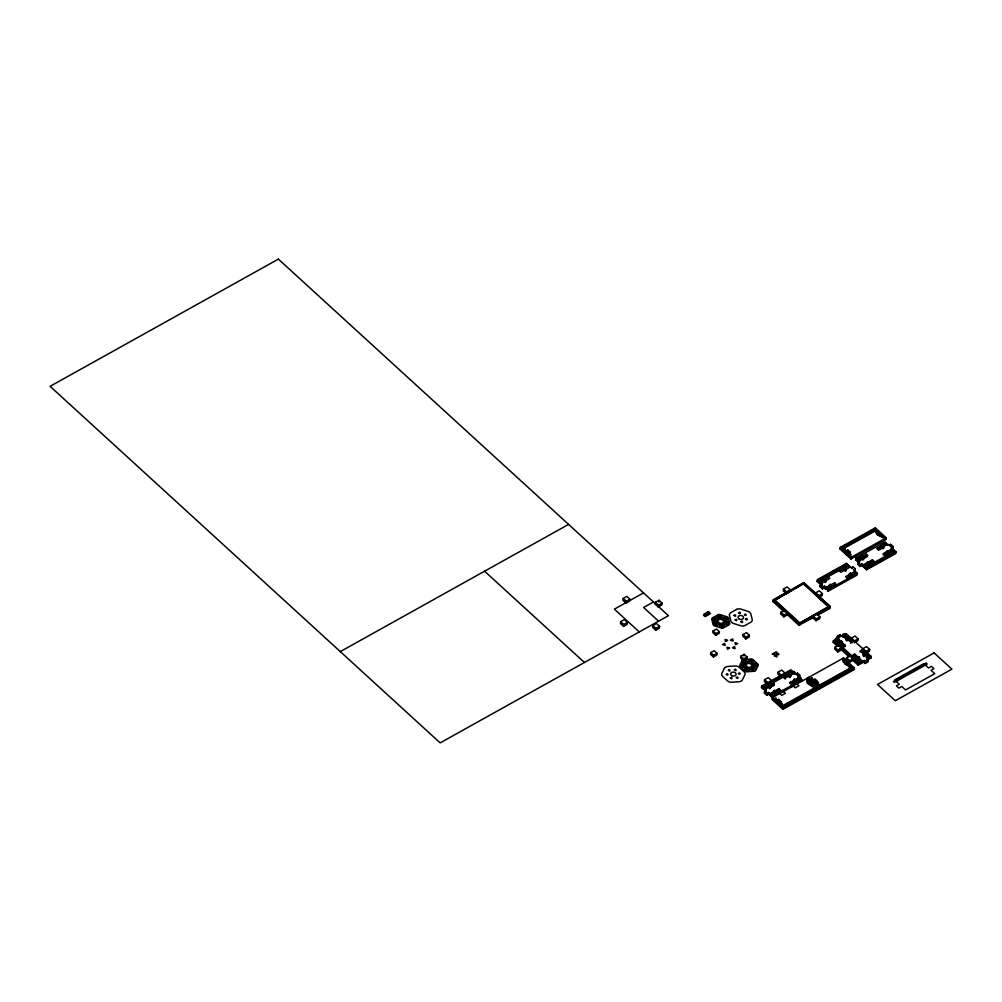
<?xml version="1.0" encoding="UTF-8"?>
<svg xmlns="http://www.w3.org/2000/svg" width="1002" height="1002" viewBox="0 0 1002 1002"><rect width="100%" height="100%" fill="white"/><g stroke="black" fill="none" stroke-linecap="round" stroke-linejoin="round"><path stroke-width="1.5" d="M844.699 662.322C842.695 663.562 847.191 660.343 845.212 664.025M848.143 665.09L846.991 665.428L844.235 662.898M866.279 660.869C867.143 662.773 867.945 659.241 868.246 660.168L868.008 661.946L865.265 663.474L865.49 661.808L868.233 660.28M623.194 598.457L622.943 600.286L626.075 603.129L629.719 601.1L629.97 599.271L626.839 596.415L623.194 598.457L626.313 601.313L626.075 603.129M620.664 621.678L620.426 623.495L623.545 626.35L627.189 624.309L627.44 622.492L624.321 619.637L620.664 621.678L623.783 624.522L623.545 626.35M655.358 602.34L655.12 604.156L658.239 607.012L661.896 604.983L662.134 603.154L659.015 600.298L655.358 602.34L658.489 605.195L658.239 607.012M652.841 625.561L652.59 627.377L655.709 630.233L659.366 628.191L659.604 626.375L656.485 623.52L652.841 625.561L655.959 628.404L655.709 630.233M658.777 602.127L659.015 600.298M713.086 630.934L712.86 632.638L715.766 635.293L719.173 633.389L719.411 631.698L716.493 629.031L713.086 630.934L715.992 633.59L715.766 635.293M710.731 652.603L710.493 654.306L713.411 656.961L716.818 655.058L717.044 653.367L714.138 650.699L710.731 652.603L713.637 655.258L713.411 656.961M743.108 634.554L742.883 636.257L745.789 638.913L749.208 637.021L749.433 635.318L746.515 632.65L743.108 634.554L746.027 637.209L745.789 638.913M740.754 656.222L740.528 657.926L743.434 660.581L746.841 658.69L747.066 656.986L744.16 654.319L740.754 656.222L743.659 658.878L743.434 660.581M743.935 656.022L744.16 654.319M795.55 674.033L796.866 673.707L795.651 674.108L790.879 669.762L761.658 686.044L761.432 687.698L761.983 688.199L762.084 687.372L791.304 671.089L792.319 672.016L792.219 672.843L784.24 677.289M784.265 611.884L773.131 601.714L773.356 599.897L803.617 583.114L830.157 606.435L803.842 582.538L773.356 599.897M774.508 600.411L803.804 583.552L828.692 606.949L799.471 623.231L774.508 600.411L803.804 583.552M761.658 686.044L766.33 690.328L766.117 691.981L763.098 688.299L792.319 672.016M771.352 680.483L768.233 677.628L764.589 679.669L764.338 681.485L766.417 683.389M763.9 688.098L763.762 689.176L768.334 686.458L768.534 684.967L767.457 686.946M765.177 689.263L765.04 690.34L763.173 688.499L773.03 683.013L774.308 684.178L774.17 685.255L769.912 687.522M764.376 692.946L764.977 692.607C764.701 690.365 768.446 690.879 764.601 691.292L764.363 693.071L766.705 695.213L766.931 693.547L764.589 691.405M768.033 685.794L769.16 688.048L769.311 686.971M767.432 694.849L767.607 693.133L766.881 695.225L768.609 694.261L783.126 707.713L782.9 709.366L771.978 699.383L772.58 696.027L801.8 679.744L798.055 676.325M768.91 685.305L768.759 686.383L772.893 684.09L773.03 683.013M768.609 694.261L768.734 692.532L772.58 696.027M769.486 688.8L770.563 686.821L770.363 688.311L768.334 686.458M770.187 686.483L770.037 687.56L767.419 685.243L768.296 684.754L770.788 687.034M790.014 591.618L790.265 589.79L787.146 586.947L783.489 588.976L783.238 590.804L786.37 593.647L788.799 592.295M769.987 693.66L769.837 694.737L773.97 692.432L774.108 691.355M780.959 612.197L780.721 614.013L783.84 616.869L787.484 614.84L787.735 613.011L784.616 610.155L780.959 612.197L784.078 615.04L783.84 616.869M771.264 694.824L771.127 695.902L769.26 694.06L779.118 688.574L780.257 690.816L779.118 688.574M786.37 593.647L786.608 591.831L790.265 589.79M774.984 690.866L774.847 691.944L778.967 689.652M775.398 692.532L775.247 693.609L773.97 692.432M784.867 672.956L781.748 670.1L778.091 672.142L777.853 673.958L779.932 675.862M775.573 694.361L776.638 692.382L776.45 693.872M775.999 693.083L776.876 692.595L774.383 690.315L773.506 690.804L776.124 693.121L776.274 692.044M781.41 701.838L778.516 699.333L777.051 700.536C775.41 703.617 778.291 703.83 778.579 701.939C776.6 703.604 779.907 706.397 779.543 702.815C782.412 700.987 781.973 704.631 780.057 704.13M777.74 700.147L777.965 701.45M778.379 694.323L778.629 692.507L782.274 690.466L785.405 693.321L781.748 695.35L778.629 692.507M780.32 702.703L778.654 701.175L778.867 699.521M780.044 703.88L780.282 702.477M785.13 679.156L785.267 678.066L795.137 672.58L793.847 671.403L783.99 676.901L783.852 677.978L788.424 675.26L788.624 673.77L787.547 675.749M782.036 692.294L782.274 690.466M782.7 707.312L783.677 707.399L782.85 705.571L815.352 687.46L816.254 689.213L815.352 687.46M783.752 707.324L783.865 706.498L816.367 688.387M788.123 674.596L789.25 676.851L789.401 675.774M789 674.108L788.85 675.198L792.983 672.893L793.121 671.816M789.576 677.602L790.653 675.624L790.453 677.114L788.424 675.26M790.277 675.285L790.127 676.363L787.509 674.045L788.386 673.557L790.879 675.836L790.002 676.325M791.204 671.916L791.304 671.089M791.204 684.717L791.355 683.64L801.212 678.141L799.934 676.964L790.077 682.462L789.927 683.539L794.06 681.247L794.198 680.17M803.166 584.291L803.316 583.214M813.348 617.645L798.932 625.235L798.87 624.021L773.231 599.998L799.433 623.657L830.019 606.861L798.957 624.096M804.33 583.339L804.092 584.341M799.471 623.231L828.767 606.373M799.734 625.223L799.884 624.146M791.893 686.796L792.131 684.967L795.788 682.938L798.907 685.794L795.262 687.823L792.131 684.967M794.398 672.981L794.26 674.058L792.983 672.893M795.074 679.682L794.937 680.759L799.057 678.454L799.208 677.377M792.244 684.141L795.337 682.412L795.475 681.335M796.49 674.86L797.291 673.068M795.651 683.164L796.728 681.185L796.527 682.675M796.089 681.886L796.966 681.398L794.473 679.118L793.597 679.606L796.214 681.924L796.352 680.846M797.454 673.093L799.796 675.235L798.957 677.352L799.784 675.348M800.485 678.542L800.347 679.619L799.057 678.454M801.8 679.744L801.575 681.398L797.83 677.978M815.415 594.687L815.653 592.858L819.31 590.817L822.429 593.672L822.191 595.501L818.534 597.53L818.784 595.714L822.429 593.672M817.031 581.323L817.256 579.67L846.477 563.387L847.016 563.888L846.903 564.715L817.031 581.323L819.273 583.377L819.423 582.3L823.544 579.995L824.821 581.173L820.701 583.465L821.79 585.694M847.016 563.888L817.795 580.171L817.682 580.997L818.697 581.924L847.917 565.642L848.03 564.815L851.312 567.771L852.326 567.069L852.076 568.585L853.053 566.719L855.395 568.86L855.157 570.639L854.28 570.802M818.697 581.924L818.809 581.097L848.03 564.815M820.187 585.03L822.529 587.172L822.304 588.838L819.962 586.696L820.2 584.918L821.978 583.991L821.715 585.606M808.238 679.181L808.451 677.527L843.521 657.988L854.443 667.971L854.218 669.624L819.16 689.163L807.274 678.191L772.204 697.73M816.254 618.923L813.136 616.08L812.885 617.896L816.004 620.752L816.254 618.923L819.899 616.894L816.78 614.038M819.974 586.571L820.851 584.617M808.201 684.053L809.002 684.266L809.228 682.6L810.605 682.162L810.668 684.767L812.121 685.293M823.03 580.734L824.107 578.755L826.136 580.609L825.936 582.099M809.002 684.266L809.917 682.224M823.907 580.246L824.107 578.755M823.08 588.512C821.815 584.041 827.376 586.621 828.178 589.652L827.953 591.305L826.788 589.038L830.908 586.734L829.631 585.569L825.51 587.861L825.36 588.938L823.544 587.66L822.467 588.85L823.293 586.859M819.899 616.894L819.661 618.71L816.004 620.752M811.232 685.28L810.881 683.101M824.208 587.886L824.433 586.233M825.059 582.588L825.26 581.097L829.831 578.379L828.554 577.215L824.421 579.507L825.698 580.684M811.582 685.919L812.672 684.09L811.495 683.589M812.196 686.157L812.409 684.504M813.073 681.999L813.987 679.945L813.774 681.611C810.806 683.176 815.691 683.502 814.826 681.736C812.847 683.339 816.154 686.245 815.791 682.612C820.738 683.326 813.837 677.014 813.95 679.907M816.567 682.5L814.902 680.972L815.127 679.318M829.117 586.295L830.195 584.316L832.224 586.17L831.146 588.149L832.224 586.17M816.53 682.274C815.014 685.506 819.26 683.802 817.619 681.598M829.994 585.807L830.195 584.316M852.614 668.184L820.112 686.295L819.999 687.121L818.985 686.195L819.097 685.368L851.6 667.257L852.502 669.01L851.6 667.257M817.432 615.366L829.694 608.54L829.919 606.724M819.16 689.163L819.373 687.51L854.443 667.971M840.039 549.033L840.265 547.368L875.335 527.829L886.256 537.811L886.031 539.477L850.961 559.016L840.039 549.033L875.109 529.494L875.335 527.829M842.093 547.155L842.995 548.921L875.497 530.797L875.61 529.97L874.596 529.043L842.093 547.155L842.995 548.921M837.71 646.478L833.176 642.332L833.401 640.666L838.874 637.61M843.12 569.537L844.198 567.558L846.227 569.412L846.026 570.902M833.176 642.332L835.117 640.478L860.079 663.299L859.966 664.126L863.937 661.996L865.102 663.449L865.064 660.907L864.588 662.973M845.826 552.703L846.74 550.649L846.515 552.315C843.433 554.269 848.832 553.805 847.567 552.44L847.103 554.62L848.318 554.983M843.997 569.048L844.198 567.558M834.917 647.242L834.679 649.071L837.797 651.926L841.442 649.885L841.693 648.069L838.574 645.213L834.917 647.242L838.035 650.098L837.797 651.926M847.867 550.023L850.36 552.302L850.147 553.968L847.642 551.676L847.867 550.023L846.69 550.612M837.647 641.894L835.881 640.278L836.031 639.201M845.149 571.39L845.35 569.9L849.921 567.182L848.644 566.017L844.511 568.322L845.788 569.487M846.252 565.04L846.477 563.387M837.171 637.923L837.409 636.145L840.152 634.617M835.881 640.278L837.522 638.374M849.095 553.968L850.36 552.302M848.494 567.094L848.644 566.017M838.912 644.161L839.112 642.67L839.663 644.85L842.043 643.522L841.492 641.343L841.292 642.846L845.187 646.578L845.325 645.501L836.895 637.798L835.405 638.637L843.834 646.34L843.684 647.417M839.551 642.432L839.413 643.509L842.507 641.881L841.768 641.192L838.837 642.821L839.588 643.509M850.961 559.016L851.186 557.35L886.256 537.811M849.208 575.11L850.285 573.119L852.301 574.973L851.237 576.964L852.301 574.973M841.918 645.802L840.164 644.186L840.302 643.109M841.054 641.593L840.903 642.67L837.384 639.451M850.084 574.609L850.285 573.119M841.805 642.282L840.164 644.186M845.65 638.725L843.008 636.308L843.145 635.23M843.008 636.308L844.648 634.404M858.463 562.372L855.658 559.805L855.883 558.139L885.104 541.857L886.269 544.136L882.136 546.441L883.413 547.606L883.564 546.528L887.684 544.224L889.425 545.514L890.578 544.311L890.352 545.977M854.556 570.977L855.382 568.973M846.039 640.19L846.239 638.7L846.79 640.879L849.157 639.552L848.606 637.385L848.418 638.875L852.301 642.608L852.452 641.531L844.022 633.828L842.532 634.667L850.948 642.37L850.811 643.447M862.772 560.043L862.597 558.214L862.446 559.291L858.326 561.583L857.048 560.419L857.186 559.341L860.943 556.699L860.743 558.189L861.62 557.701L861.82 556.21L863.323 558.803L866.429 557.074M846.677 638.462L846.527 639.539L849.633 637.911L848.882 637.222L845.964 638.85L846.715 639.539M847.429 639.138L847.279 640.215L848.919 638.312M857.875 562.648L860.217 564.79L859.992 566.456L857.649 564.314L857.887 562.535L859.791 562.022L858.463 560.506L862.597 558.214M848.168 637.623L848.03 638.7L844.498 635.481M858.326 561.583L858.463 560.506M857.662 564.189L858.489 562.197M854.781 569.311L853.491 569.712L857.399 573.369L857.173 575.023L827.953 591.305M846.465 657.8L846.214 659.617L849.333 662.472L852.99 660.443L853.228 658.615L850.109 655.759L846.465 657.8L849.583 660.656L849.333 662.472M845.25 664.063L846.164 662.021L847.128 662.072L847.817 665.829M847.529 665.052L847.141 662.898M857.048 560.419L861.169 558.114L861.319 557.037M860.943 564.439L860.167 566.468L861.382 563.625L864.413 567.145L866.479 566.005M847.705 663.412C849.608 662.209 848.894 667.395 848.306 665.065M890.527 545.99L890.753 544.337L893.083 546.478L892.857 548.257L888.361 550.925L888.223 552.002L889.5 553.167L889.651 552.089L893.771 549.785L896.026 551.839L895.801 553.505L866.58 569.787L866.029 569.286L895.249 553.004L895.362 552.177L894.348 551.25L865.127 567.533L865.014 568.359L861.895 565.504L862.121 563.85M863.323 558.803L863.473 557.726L867.594 555.421L866.317 554.256L862.196 556.548M863.649 559.554L863.473 557.726M854.481 640.942L854.23 642.77L857.887 640.729L858.125 638.9L855.007 636.057L851.349 638.086L854.481 640.942L858.125 638.9M864.413 567.145L864.551 566.067L868.684 563.775L868.859 565.604M862.046 557.626L866.179 555.333L866.317 554.256M853.19 654.895L853.04 655.972L854.693 654.056L863.11 661.758L861.62 662.598L853.19 654.895L854.693 654.056M867.594 555.421L867.456 556.498L866.179 555.333M866.029 569.286L866.141 568.46L896.026 551.839M866.83 563.75L867.907 561.771L869.41 564.364L873.544 562.059L873.681 560.982L872.404 559.817L868.283 562.109M867.031 562.26L868.534 564.852L868.684 563.775M866.58 569.787L866.805 568.121L864.551 566.067M867.907 561.771L867.707 563.262L863.135 565.98M856.71 658.114L856.572 659.191L858.213 657.287M869.41 564.364L869.561 563.287L873.681 560.982M856.823 660.531L856.284 658.364L856.084 659.855L858.451 658.527L858.651 657.036L859.202 659.216M869.736 565.115L869.561 563.287M874.596 529.043L875.497 530.797M857.462 658.802L857.324 659.88L858.964 657.963M852.464 659.955L858.138 665.153L858.363 663.487L864.839 660.518L863.974 660.381L863.624 662.097M860.317 650.924L860.167 652.001L861.808 650.085L870.237 657.788L868.734 658.627L860.317 650.924L861.808 650.085M868.133 563.187L872.266 560.895L872.404 559.817M858.138 665.153L860.079 663.299M860.994 662.021L860.843 663.099L862.484 661.195M877.126 534.567L878.002 534.767L878.215 533.114L879.681 532.676L879.656 535.268L881.272 535.907M878.002 534.767L878.917 532.726M881.409 545.84L877.276 548.144L877.138 549.221L881.259 546.929L881.034 545.501L880.833 546.992L881.91 545.013L882.136 546.441M863.837 654.143L863.699 655.22L865.34 653.317M863.949 656.573L863.398 654.394L863.198 655.884L865.578 654.557L866.016 651.488L869.673 649.459L866.555 646.603L862.897 648.645L866.016 651.488M880.219 535.782L879.931 533.578M864.588 654.832L864.438 655.909L866.091 653.993M878.416 550.399L878.554 549.309L882.687 547.017L882.537 548.094L879.443 549.822M880.57 536.533L881.672 534.592L880.445 534.116M881.184 536.659L881.409 535.005M866.329 655.245L865.778 653.066M866.204 657.525L867.97 659.128L868.108 658.051M882.862 548.846L883.564 546.528M869.673 649.459L869.423 651.275L866.993 652.64M883.739 548.357L883.939 546.867M867.97 659.128L869.611 657.224M887.997 550.574L883.363 553.705L883.213 554.782L888.361 550.925M867.632 659.855L870.926 658.026L871.151 656.36L846.176 633.54L841.793 635.982M884.503 555.96L884.641 554.883L888.774 552.578L888.624 553.655L887.496 551.413M887.684 544.224L887.547 545.301L886.269 544.136M886.92 552.553L887.121 551.062M889.839 545.689L889.976 544.65M888.949 554.407L889.651 552.089M890.026 552.428L889.826 553.918L887.797 552.064M893.07 546.591L892.256 548.595L891.379 548.395M888.223 552.002L892.356 549.697L891.166 547.155L892.469 546.929M889.5 553.167L893.634 550.862L893.771 549.785M780.608 705.608L781.685 706.585M816.855 685.406L817.933 686.395M774.521 700.047L775.598 701.024M849.608 556.11L850.673 557.099M810.781 679.844L811.845 680.834M877.376 533.314L876.287 533.678M774.596 699.922L776.212 699.897M809.002 677.214L808.927 677.953M875.635 532.538L877.213 532.563M842.895 661.834L844.41 661.808M866.768 658.802L871.151 656.36M846.039 551.037L846.953 551.952M879.706 535.231L878.691 534.379M810.718 684.729L809.804 683.827M848.719 664.276L847.968 664.689M853.929 668.246L854.005 667.57M847.567 552.44L847.842 553.38L849.233 552.941M773.218 600.975L773.131 601.714M850.134 554.131C851.449 557.087 851.825 552.628 849.233 554.732M829.694 608.54L829.806 607.838M777.051 700.536L777.251 701.463L778.654 701.175M813.298 680.333L814.213 681.247M778.579 701.939L779.543 702.815M814.826 681.736L815.791 682.612M846.915 664.564L845.951 663.675M772.755 697.417L772.68 698.156M817.645 688.474L817.782 687.81M340.304 651.601L568.585 524.397M626.313 601.313L629.97 599.271M643.509 592.908L614.376 609.141L639.263 631.911M653.467 601.989L643.597 607.475L658.577 621.177M623.783 624.522L627.44 622.492M658.489 605.195L662.134 603.154M655.959 628.404L659.604 626.375M843.108 548.081L875.61 529.97M777.302 598.708L780.019 597.192M715.992 633.59L719.411 631.698M855.658 559.805L862.296 556.097M880.896 545.739L883.551 544.261M882.286 545.351L886.407 543.059M862.972 558.552L863.849 558.064M820.55 584.542L822.617 583.402M726.926 640.729L727.69 640.316L725.022 639.451L725.536 641.505L726.488 641.042M863.273 564.903L867.406 562.598M869.06 564.113L869.936 563.625M825.36 588.938L827.427 587.786M828.178 589.652L857.399 573.369M784.078 615.04L787.735 613.011M713.637 655.258L717.044 653.367M746.027 637.209L749.433 635.318M733.201 647.392L732.437 647.818L735.105 648.67L734.591 646.616L733.664 647.067M743.659 658.878L747.066 656.986M772.968 653.642L772.216 654.068L774.847 654.907L774.333 652.878L773.481 653.317M775.135 655.634L774.383 656.059L777.038 656.911L776.525 654.87L775.636 655.308M837.184 637.798L839.012 636.784M836.219 640.629L838.661 639.276M842.669 637.034L845.964 635.205M762.998 689.125L773.619 683.201M764.451 689.677L774.308 684.178M843.208 645.764L844.699 644.925M850.322 641.794L851.825 640.967M843.834 646.34L845.325 645.501M850.948 642.37L852.452 641.531M838.035 650.098L841.693 648.069M770.538 695.238L780.395 689.739M776.124 693.121L779.218 691.393M796.214 681.924L799.308 680.195M853.817 655.458L855.307 654.632M860.931 651.5L862.434 650.661M845.475 662.41L846.164 662.021M849.583 660.656L853.228 658.615M782.737 706.397L815.24 688.286M818.985 686.195L851.5 668.083M783.126 707.713L818.196 688.174L817.97 689.827L782.9 709.366M842.97 658.289L843.985 658.414M806.723 678.492L807.737 678.617M819.886 687.222L818.947 687.109M849.157 667.257L850.786 667.883L849.258 668.409M811.157 679.494L812.572 679.807L812.134 680.784M806.898 681.861L808.439 682.45L807.098 683.126M859.14 564.051L858.276 563.85M821.452 586.433L820.575 586.233M765.854 692.808L765.027 692.645M781.059 705.22L782.537 705.922M798.093 677.152L798.92 677.314M813.136 687.372L814.526 688.011L813.373 688.737M844.586 551.526L843.596 550.424L845.362 550.574M728.279 647.505L726.964 647.154L727.477 649.208L729.619 648.018L728.492 647.593M731.848 640.616L733.163 640.967L732.65 638.913L730.508 640.115L731.711 640.566M878.215 533.114C874.37 531.749 880.896 538.437 880.72 535.394M861.895 565.504L860.768 566.13M809.228 682.6C805.345 681.385 811.996 687.81 811.758 684.93M847.642 551.676L846.515 552.315M814.902 680.972L813.774 681.611M876.199 530.484L886.031 539.477M891.304 546.704L892.87 548.132M892.356 549.697L893.634 550.862M884.879 543.522L886.745 545.226M891.116 549.221L893.195 551.125M881.259 546.929L882.537 548.094M877.276 548.144L878.554 549.309M883.363 553.705L884.641 554.883M872.266 560.895L873.544 562.059M861.169 558.114L862.446 559.291M855.883 558.139L857.186 559.341M865.127 567.533L866.141 568.46M840.265 547.368L851.186 557.35M846.903 564.715L847.917 565.642M843.321 568.046L845.35 569.9M849.408 573.607L851.437 575.461M823.231 579.244L825.26 581.097M829.318 584.805L831.347 586.658M818.809 581.097L821.928 583.941M819.423 582.3L820.701 583.465M825.51 587.861L826.788 589.038M815.653 592.858L818.784 595.714M818.647 597.63L820.876 599.672M803.729 584.128L828.692 606.949M848.231 637.272L851.637 640.391M862.647 650.461L870.926 658.026M861.67 651.162L865.189 654.394M865.578 654.557L869.473 658.301M840.315 634.629L840.615 636.758L840.089 636.295M837.396 636.257L837.685 638.387L838.899 638.75M783.489 588.976L786.608 591.831M854.543 655.133L858.075 658.364M858.451 658.527L862.346 662.272M833.401 640.666L858.889 663.963M833.814 641.969L838.348 646.115M840.628 648.194L849.696 656.498M851.976 658.564L858.777 664.789M839.989 648.557L849.057 656.849M843.296 659.642L848.757 664.639M774.584 599.835L799.546 622.655M786.482 613.913L798.719 625.098M819.097 685.368L820.112 686.295M808.451 677.527L819.373 687.51M807.048 679.844L814.689 686.833M797.241 674.747L799.583 676.889M794.06 681.247L795.337 682.412M784.716 676.5L785.994 677.665M790.803 682.061L792.081 683.226M783.99 676.901L785.267 678.066M790.077 682.462L791.355 683.64M778.091 672.142L781.209 674.985M707.637 612.147L708.802 613.211M706.635 612.71L708.677 614.577M705.295 614.163L706.848 615.591M772.304 683.414L773.582 684.579M778.391 688.975L779.669 690.153M772.893 684.09L774.17 685.255M764.589 679.669L767.707 682.512M782.85 705.571L783.865 706.498M762.084 687.372L763.098 688.299M484.58 571.215L584.429 662.485M735.205 643.397L735.03 642.67L737.685 643.522L735.543 644.712L735.355 643.985M724.772 644.136L724.584 643.409L722.442 644.599L725.097 645.463L724.922 644.737M714 619.386C716.267 621.979 716.154 616.994 714 619.386M725.548 623.094C727.765 625.699 727.677 620.777 725.548 623.044M730.345 678.066C732.788 680.596 732.262 675.686 730.345 678.016M734.065 615.491C736.495 618.009 735.931 613.237 734.078 615.391M734.428 669.937C736.984 672.43 736.232 667.52 734.428 669.887M745.613 619.198C748.093 621.754 747.367 616.769 745.626 619.136M745.951 669.374C748.544 671.828 747.705 667.019 745.964 669.273M750.035 661.245C752.665 663.725 751.75 658.828 750.047 661.195M840.578 635.468L841.617 636.057L840.578 635.431M866.505 659.166L867.732 659.692L866.53 659.053M767.519 692.833L768.709 692.52L767.545 692.745M775.448 652.415C776.951 654.895 778.066 650.486 775.46 652.352M774.709 698.532C776.913 701.187 776.775 696.215 774.709 698.532M780.796 704.093C782.712 706.748 783.213 701.951 780.808 704.03M797.88 675.912L799.183 675.686L797.905 675.811M806.71 680.709C808.376 683.439 809.378 678.517 806.71 680.709M810.956 678.329C812.822 681.022 813.549 676.049 810.956 678.329M812.785 686.27C814.726 688.975 815.102 684.028 812.785 686.27M817.043 683.89C818.659 686.595 819.761 681.836 817.056 683.827M843.709 549.033C845.563 551.726 846.314 546.791 843.709 549.033M842.958 660.506C845.212 663.149 844.937 658.226 842.958 660.506M849.045 666.067C850.736 668.747 851.775 663.975 849.057 665.992M875.698 531.21C877.389 533.941 878.328 529.018 875.698 531.21M881.785 536.771C883.513 539.414 884.365 534.78 881.823 536.621M715.115 623.82C717.607 626.363 716.969 621.465 715.127 623.77M724.433 618.635C726.5 621.24 726.838 616.393 724.446 618.535M728.404 670.351C730.834 672.943 730.245 667.946 728.404 670.351M735.18 619.912C737.56 622.518 737.171 617.533 735.18 619.912M736.357 677.628C738.537 680.208 738.574 675.448 736.382 677.527M744.499 614.727C746.903 617.27 746.44 612.435 744.524 614.627M744.023 661.646C746.265 664.251 746.214 659.291 744.023 661.596M751.976 668.923C754.481 671.515 753.654 666.493 751.976 668.923M777.289 654.131C779.619 656.561 779.068 651.876 777.302 654.081M718.659 616.756C721.114 619.324 720.501 614.464 718.684 616.656M720.889 625.649C723.193 628.216 722.981 623.469 720.914 625.561M726.362 674.396C728.704 677.039 728.304 672.016 726.362 674.396M738.724 612.861C740.929 615.491 740.916 610.531 738.737 612.811M740.966 621.754C743.309 624.321 743.021 619.474 740.979 621.653M738.411 673.544C740.666 676.162 740.616 671.215 738.424 673.494M741.981 665.704C743.998 668.359 744.361 663.512 741.981 665.654M754.018 664.84C756.41 667.482 755.846 662.422 754.018 664.84M773.744 691.017L773.544 692.507L774.621 690.528L773.744 691.017M793.822 679.819L793.634 681.31L794.699 679.331L793.822 679.819M724.346 668.409L721.916 673.231A4.584 3.307 7.6 0 0 722.755 676.55L727.477 680.859A4.584 3.307 7.6 0 0 731.773 682.249L738.925 681.736A4.584 3.307 7.6 0 0 742.394 679.807L744.812 674.972A4.584 3.307 7.6 0 0 743.985 671.666L739.263 667.345A4.584 3.307 7.6 0 0 734.954 665.967L727.815 666.48A4.584 3.307 7.6 0 0 724.346 668.409M742.219 660.443L739.789 665.265A2.167 1.566 7.6 0 0 740.19 666.831L744.912 671.152A2.167 1.566 7.6 0 0 746.941 671.803L754.093 671.29A2.167 1.566 7.6 0 0 755.733 670.376L758.163 665.553A2.167 1.566 7.6 0 0 757.762 663.988L753.041 659.667A2.167 1.566 7.6 0 0 751.012 659.015L743.86 659.516A2.167 1.566 7.6 0 0 742.219 660.443M278.381 259.117L50.1 386.321L440.154 742.883L668.447 615.679L278.381 259.117M708.001 611.946L703.98 614.176L705.157 615.253L709.166 613.011L708.001 611.946M708.94 612.134L703.467 615.19L705.02 616.618L710.506 613.562L708.94 612.134M718.021 614.777L712.497 617.858A2.167 1.566 7.6 0 0 711.783 619.299L713.098 624.572A2.167 1.566 7.6 0 0 714.514 625.862L721.365 628.054A2.167 1.566 7.6 0 0 723.482 627.903L729.018 624.822A2.167 1.566 7.6 0 0 729.732 623.394L728.404 618.109A2.167 1.566 7.6 0 0 727.001 616.831L720.15 614.627A2.167 1.566 7.6 0 0 718.021 614.777M736.533 609.454L731.009 612.535A4.584 3.307 7.6 0 0 729.481 615.566L730.809 620.839A4.584 3.307 7.6 0 0 733.777 623.557L740.628 625.749A4.584 3.307 7.6 0 0 745.112 625.423L750.636 622.355A4.584 3.307 7.6 0 0 752.164 619.324L750.836 614.038A4.584 3.307 7.6 0 0 747.868 611.333L741.017 609.128A4.584 3.307 7.6 0 0 736.533 609.454M843.634 568.81L839.513 571.102L840.791 572.28L844.911 569.975L843.634 568.81M834.641 582.776L830.508 585.08L831.785 586.245L835.918 583.941L834.641 582.776M849.721 574.371L845.6 576.664L846.878 577.841L850.999 575.536L849.721 574.371M854.731 571.578L850.598 573.883L851.875 575.048L856.009 572.756L854.731 571.578M858.927 656.886L856.009 658.514L856.748 659.203L859.678 657.575L858.927 656.886M866.054 652.916L863.123 654.544L863.874 655.233L866.793 653.605L866.054 652.916M934.114 652.916L877.501 684.466L895.287 700.724L951.9 669.173L934.114 652.916M923.844 663.687L894.623 679.97L899.308 684.241L896.414 685.856L898.907 688.149L901.8 686.52L905.545 689.952L934.766 673.67L931.021 670.238L933.927 668.622L931.434 666.343L928.528 667.958L923.844 663.687M926.224 663.161L893.346 681.485L894.36 682.412L927.238 664.088L926.224 663.161M837.948 636.708L839.125 637.134L837.998 636.696M747.254 666.869A2.768 2.004 7.6 0 0 751.713 665.879A2.768 2.004 7.6 0 0 747.968 663.474A2.768 2.004 7.6 0 0 747.254 666.869M743.446 662.998A2.417 1.741 7.6 0 0 747.367 662.234A2.417 1.741 7.6 0 0 744.198 660.08A2.417 1.741 7.6 0 0 743.446 662.998M741.38 667.056A2.417 1.741 7.6 0 0 745.313 666.317A2.417 1.741 7.6 0 0 742.181 664.138A2.417 1.741 7.6 0 0 741.38 667.056M745.425 670.739A2.417 1.741 7.6 0 0 749.308 669.9A2.417 1.741 7.6 0 0 746.077 667.783A2.417 1.741 7.6 0 0 745.425 670.739M751.4 670.275A2.417 1.741 7.6 0 0 755.32 669.511A2.417 1.741 7.6 0 0 752.151 667.345A2.417 1.741 7.6 0 0 751.4 670.275M753.416 666.192A2.417 1.741 7.6 0 0 757.362 665.466A2.417 1.741 7.6 0 0 754.218 663.274A2.417 1.741 7.6 0 0 753.416 666.192M749.509 662.598A2.417 1.741 7.6 0 0 753.391 661.771A2.417 1.741 7.6 0 0 750.16 659.654A2.417 1.741 7.6 0 0 749.509 662.598M731.648 675.561A2.768 2.004 7.6 0 0 736.094 674.584A2.768 2.004 7.6 0 0 732.362 672.179A2.768 2.004 7.6 0 0 731.648 675.561M739.038 618.848A2.768 1.991 7.6 0 0 743.534 617.971A2.768 1.991 7.6 0 0 739.902 615.504A2.768 1.991 7.6 0 0 739.038 618.848M725.022 624.459A2.417 1.741 7.6 0 0 728.905 623.62A2.417 1.741 7.6 0 0 725.673 621.516A2.417 1.741 7.6 0 0 725.022 624.459M720.3 627.001A2.417 1.741 7.6 0 0 724.233 626.275A2.417 1.741 7.6 0 0 721.089 624.083A2.417 1.741 7.6 0 0 720.3 627.001M714.539 625.173A2.417 1.741 7.6 0 0 718.459 624.409A2.417 1.741 7.6 0 0 715.29 622.242A2.417 1.741 7.6 0 0 714.539 625.173M713.474 620.752A2.417 1.741 7.6 0 0 717.357 619.912A2.417 1.741 7.6 0 0 714.125 617.808A2.417 1.741 7.6 0 0 713.474 620.752M718.058 618.109A2.417 1.741 7.6 0 0 721.991 617.382A2.417 1.741 7.6 0 0 718.86 615.19A2.417 1.741 7.6 0 0 718.058 618.109M723.857 619.975A2.417 1.741 7.6 0 0 727.778 619.211A2.417 1.741 7.6 0 0 724.609 617.057A2.417 1.741 7.6 0 0 723.857 619.975M718.973 622.756A2.768 1.991 7.6 0 0 723.469 621.879A2.768 1.991 7.6 0 0 719.837 619.399A2.768 1.991 7.6 0 0 718.973 622.756"/></g></svg>
